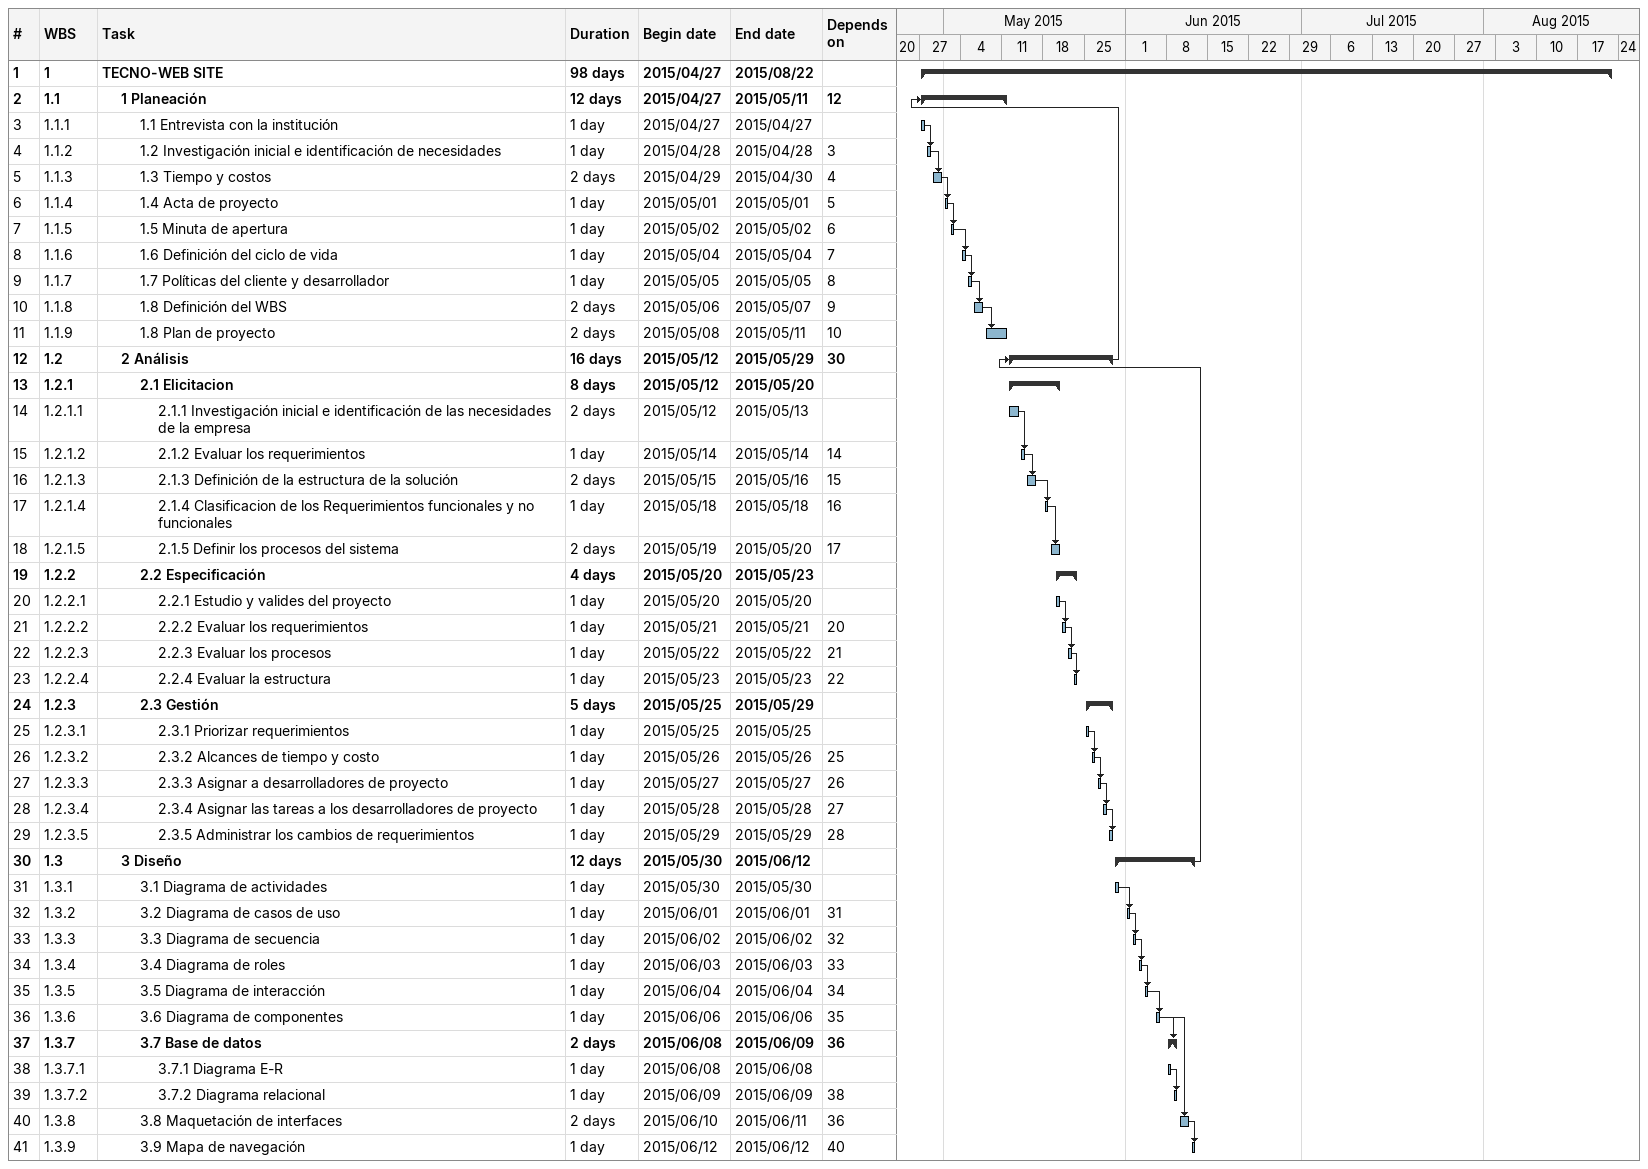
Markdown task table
| ID | WBS | Task | Duration | Start | Finish | Predecessors |
|---|---|---|---|---|---|---|
| 1 | 1 | **TECNO-WEB SITE** | 98d | 2015-04-27 | 2015-08-22 |  |
| 2 | 1.1 | **1 Planeación** | 12d | 2015-04-27 | 2015-05-11 | 12 |
| 3 | 1.1.1 | 1.1 Entrevista con la institución | 1d | 2015-04-27 | 2015-04-27 |  |
| 4 | 1.1.2 | 1.2 Investigación inicial e identificación de necesidades | 1d | 2015-04-28 | 2015-04-28 | 3 |
| 5 | 1.1.3 | 1.3 Tiempo y costos | 2d | 2015-04-29 | 2015-04-30 | 4 |
| 6 | 1.1.4 | 1.4 Acta de proyecto | 1d | 2015-05-01 | 2015-05-01 | 5 |
| 7 | 1.1.5 | 1.5 Minuta de apertura | 1d | 2015-05-02 | 2015-05-02 | 6 |
| 8 | 1.1.6 | 1.6 Definición del ciclo de vida | 1d | 2015-05-04 | 2015-05-04 | 7 |
| 9 | 1.1.7 | 1.7 Políticas del cliente y desarrollador | 1d | 2015-05-05 | 2015-05-05 | 8 |
| 10 | 1.1.8 | 1.8 Definición del WBS | 2d | 2015-05-06 | 2015-05-07 | 9 |
| 11 | 1.1.9 | 1.8 Plan de proyecto | 2d | 2015-05-08 | 2015-05-11 | 10 |
| 12 | 1.2 | **2 Análisis** | 16d | 2015-05-12 | 2015-05-29 | 30 |
| 13 | 1.2.1 | **2.1 Elicitacion** | 8d | 2015-05-12 | 2015-05-20 |  |
| 14 | 1.2.1.1 | 2.1.1 Investigación inicial e identificación de las necesidades de la empresa | 2d | 2015-05-12 | 2015-05-13 |  |
| 15 | 1.2.1.2 | 2.1.2 Evaluar los requerimientos | 1d | 2015-05-14 | 2015-05-14 | 14 |
| 16 | 1.2.1.3 | 2.1.3 Definición de la estructura de la solución | 2d | 2015-05-15 | 2015-05-16 | 15 |
| 17 | 1.2.1.4 | 2.1.4 Clasificacion de los Requerimientos funcionales y no funcionales | 1d | 2015-05-18 | 2015-05-18 | 16 |
| 18 | 1.2.1.5 | 2.1.5 Definir los procesos del sistema | 2d | 2015-05-19 | 2015-05-20 | 17 |
| 19 | 1.2.2 | **2.2 Especificación** | 4d | 2015-05-20 | 2015-05-23 |  |
| 20 | 1.2.2.1 | 2.2.1 Estudio y valides del proyecto | 1d | 2015-05-20 | 2015-05-20 |  |
| 21 | 1.2.2.2 | 2.2.2 Evaluar los requerimientos | 1d | 2015-05-21 | 2015-05-21 | 20 |
| 22 | 1.2.2.3 | 2.2.3 Evaluar los procesos | 1d | 2015-05-22 | 2015-05-22 | 21 |
| 23 | 1.2.2.4 | 2.2.4 Evaluar la estructura | 1d | 2015-05-23 | 2015-05-23 | 22 |
| 24 | 1.2.3 | **2.3 Gestión** | 5d | 2015-05-25 | 2015-05-29 |  |
| 25 | 1.2.3.1 | 2.3.1 Priorizar requerimientos | 1d | 2015-05-25 | 2015-05-25 |  |
| 26 | 1.2.3.2 | 2.3.2 Alcances de tiempo y costo | 1d | 2015-05-26 | 2015-05-26 | 25 |
| 27 | 1.2.3.3 | 2.3.3 Asignar a desarrolladores de proyecto | 1d | 2015-05-27 | 2015-05-27 | 26 |
| 28 | 1.2.3.4 | 2.3.4 Asignar las tareas a los desarrolladores de proyecto | 1d | 2015-05-28 | 2015-05-28 | 27 |
| 29 | 1.2.3.5 | 2.3.5 Administrar los cambios de requerimientos | 1d | 2015-05-29 | 2015-05-29 | 28 |
| 30 | 1.3 | **3 Diseño** | 12d | 2015-05-30 | 2015-06-12 |  |
| 31 | 1.3.1 | 3.1 Diagrama de actividades | 1d | 2015-05-30 | 2015-05-30 |  |
| 32 | 1.3.2 | 3.2 Diagrama de casos de uso | 1d | 2015-06-01 | 2015-06-01 | 31 |
| 33 | 1.3.3 | 3.3 Diagrama de secuencia | 1d | 2015-06-02 | 2015-06-02 | 32 |
| 34 | 1.3.4 | 3.4 Diagrama de roles | 1d | 2015-06-03 | 2015-06-03 | 33 |
| 35 | 1.3.5 | 3.5 Diagrama de interacción | 1d | 2015-06-04 | 2015-06-04 | 34 |
| 36 | 1.3.6 | 3.6 Diagrama de componentes | 1d | 2015-06-06 | 2015-06-06 | 35 |
| 37 | 1.3.7 | **3.7 Base de datos** | 2d | 2015-06-08 | 2015-06-09 | 36 |
| 38 | 1.3.7.1 | 3.7.1 Diagrama E-R | 1d | 2015-06-08 | 2015-06-08 |  |
| 39 | 1.3.7.2 | 3.7.2 Diagrama relacional | 1d | 2015-06-09 | 2015-06-09 | 38 |
| 40 | 1.3.8 | 3.8 Maquetación de interfaces | 2d | 2015-06-10 | 2015-06-11 | 36 |
| 41 | 1.3.9 | 3.9 Mapa de navegación | 1d | 2015-06-12 | 2015-06-12 | 40 |
